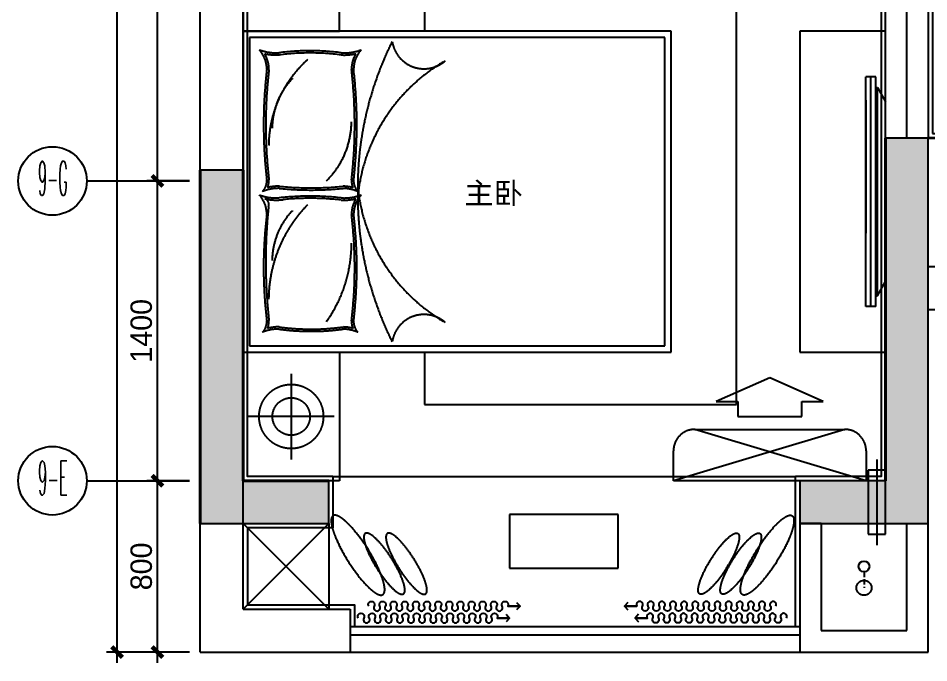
# Model space of a CAD drawing. Header units: inches. Extents: x -2597087 to 134135, y -662679 to 20000.
# Drawn here: x 36206 to 40458, y -43918 to -40908 of the extents above; entities that cross this region are included whole.
import ezdxf
from ezdxf.enums import TextEntityAlignment as Align

# ---------------------------------------------------------------- set-up
doc = ezdxf.new("R2010")
doc.units = ezdxf.units.IN
doc.header["$LTSCALE"] = 100
doc.header["$MEASUREMENT"] = 0
for name, pattern in [('__DASH', [0.35, 0.25, -0.1]), ('DASH', [0.35, 0.25, -0.1]), ('HIDDEN', [0.375, 0.25, -0.125]), ('HIDDEN2', [4.7625, 3.175, -1.5875])]:
    doc.linetypes.add(name, pattern=pattern)
doc.layers.get('0').update_dxf_attribs({"linetype": 'CONTINUOUS'})
doc.layers.get('Defpoints').update_dxf_attribs({"linetype": 'CONTINUOUS'})
for name, color, linetype in [('002新做墙体', 53, 'CONTINUOUS'), ('008a地面活动灯具', 31, 'CONTINUOUS'), ('009活动家具', 157, 'CONTINUOUS'), ('011完成面', 24, 'CONTINUOUS'), ('015天花', 65, 'CONTINUOUS'), ('020空间字', 2, 'CONTINUOUS'), ('026窗帘', 11, 'CONTINUOUS'), ('027楼梯', 77, 'CONTINUOUS'), ('029空调室内机', 82, 'CONTINUOUS'), ('05 轴号 建筑尺寸', 2, 'CONTINUOUS'), ('41标注', 2, 'CONTINUOUS'), ('PIPE-凝结', 99, 'DASH'), ('PUB_HATCH', 8, 'CONTINUOUS'), ('VPIPE-凝结', 99, 'DASH'), ('WALL', 7, 'CONTINUOUS'), ('WINDOW', 4, 'CONTINUOUS')]:
    doc.layers.add(name, color=color, linetype=linetype)
doc.layers.add('COLUMN', color=30, linetype='CONTINUOUS', lineweight=40)
doc.styles.add('SF', font='sf.shx')
doc.styles.add('尺寸标注', font='romans.shx', dxfattribs={"width": 0.8, "bigfont": 'hztxt.shx'})
doc.styles.add('文字标注', font='')
doc.styles.get('文字标注').set_extended_font_data('SimSun')
doc.dimstyles.new('1：50', dxfattribs={"dimscale": 50, "dimtxt": 2, "dimasz": 1, "dimexe": 1, "dimexo": 1, "dimgap": 0.5, "dimtad": 1, "dimdec": 0, "dimrnd": 5, "dimzin": 0, "dimdsep": 46, "dimtxsty": 'SF', "dimblk": 'ARCHTICK', "dimcen": 0.09, "dimdle": 1, "dimclrd": 251, "dimclre": 251, "dimclrt": 2, "dimadec": 0, "dimazin": 0, "dimtfac": 1, "dimtdec": 0, "dimtix": 1, "dimtmove": 2, "dimatfit": 0, "dimldrblk": 'ARCHTICK', "dimfxl": 5, "dimfxlon": 1, "dimtolj": 1, "dimtzin": 0, "dimarcsym": 0})

# ---------------------------------------------------------------- blocks, each defined once
blk = doc.blocks.new('dffdsdfsds')
at = {"layer": '008a地面活动灯具', "color": 251, "linetype": 'HIDDEN', "ltscale": 250}
for p, q in [((422747.3, -99426.6), (422747.3, -99026.6)), ((422947.3, -99226.6), (422547.3, -99226.6)), ((422747.3, -101126.6), (422747.3, -101526.6)), ((422947.3, -101326.6), (422547.3, -101326.6))]:
    blk.add_line(p, q, dxfattribs=at)
at = {"layer": '008a地面活动灯具', "linetype": 'HIDDEN', "ltscale": 250}
for centre, radius in [((422747.3, -99226.6), 150), ((422747.3, -99226.6), 87.5), ((422747.3, -101326.6), 150), ((422747.3, -101326.6), 87.5)]:
    blk.add_circle(centre, radius, dxfattribs=at)
at = {"layer": '009活动家具', "linetype": 'HIDDEN', "ltscale": 250}
for points in [[(422972.3, -98926.6), (422522.3, -98926.6), (422522.3, -99526.6), (422972.3, -99526.6)], [(422972.3, -101626.6), (422522.3, -101626.6), (422522.3, -101026.6), (422972.3, -101026.6)]]:
    blk.add_lwpolyline(points, close=True, dxfattribs=at)
for points in [[(423370.2, -101026.6), (423370.2, -101271.1), (424827, -101271.1), (424827, -99241.5), (423370.2, -99241.5), (423370.2, -99526.6)], [(424522.3, -101026.6), (424522.3, -99526.6), (422522.3, -99526.6), (422522.3, -101026.6), (424522.3, -101026.6)]]:
    blk.add_lwpolyline(points, dxfattribs=at)
at = {"layer": '009活动家具', "color": 251, "linetype": 'HIDDEN', "ltscale": 250}
blk.add_lwpolyline([(424492.3, -100996.6), (424492.3, -99556.6), (422552.3, -99556.6), (422552.3, -100996.6)], close=True, dxfattribs=at)
at = {"layer": '009活动家具', "color": 251, "linetype": 'HIDDEN', "ltscale": 300}
for centre, radius, start, end in [((424578.5, -100258.1), 1520.9, 153.3787, 181.6048), ((423367.4, -99552.3), 150.5, 189.2985, 311.4263), ((422677.5, -99403.3), 225.2, 249.515, 273.4755), ((422495.8, -99705.5), 137.5, 360, 41.5839), ((422677.5, -99403.3), 235.1, 256.7699, 273.4755), ((422495.8, -99705.5), 147.4, 359.3879, 29.8513), ((422835.3, -100759.3), 1140.4, 82.668, 97.332), ((422835.3, -100759.3), 1130.4, 82.668, 97.332), ((422994.5, -99403.5), 235.1, 266.5245, 283.2301), ((422994.5, -99403.5), 225.2, 266.5245, 290.485), ((423176.2, -99705.7), 147.4, 150.1487, 181.5527), ((423176.2, -99705.7), 137.5, 138.4161, 181.5527), ((423185.2, -100065.7), 543.3, 131.7289, 179.596), ((423882.5, -100382.3), 828.9, 120.0935, 173.7607), ((424842.7, -99964.3), 2224.4, 173.3187, 186.6701), ((424842.5, -99964.4), 2214.2, 173.3274, 186.6774), ((420828.6, -99964.5), 2215.2, 353.324, 6.6872), ((420829.3, -99964.5), 2224.4, 353.3299, 6.6813), ((422997.4, -99983), 339.2, 135.8723, 179.558), ((422638.4, -99947.7), 390.4, 314.3677, 359.6354), ((422557.6, -100225.1), 75.8, 317.8595, 1.8012), ((422557.6, -100225.1), 85.7, 337.5713, 1.8012), ((423114.4, -100225.2), 85.7, 178.1988, 202.4287), ((423114.4, -100225.2), 75.8, 178.1988, 222.1405), ((422687.4, -100452.7), 191.6, 88.3923, 112.6023), ((422687.4, -100452.7), 201.5, 88.3923, 104.5516), ((422840.7, -98802.1), 1466.9, 264.1587, 275.8413), ((422840.7, -98802.1), 1456.9, 264.1587, 275.8413), ((422984.6, -100452.9), 191.6, 67.3977, 88.3923), ((422984.6, -100452.9), 201.5, 75.4484, 88.3923), ((424578.5, -100295.1), 1520.9, 178.3952, 206.6213), ((423882.5, -100170.9), 828.9, 186.2393, 239.9065), ((422677.5, -100080.9), 225.2, 249.515, 273.5683), ((422495.8, -100383.1), 137.5, 0, 41.5839), ((422677.5, -100080.9), 235.1, 256.7699, 277.9321), ((422614.9, -100336.4), 28.1, 341.3147, 71.7628), ((422835.3, -101568.7), 1271.2, 83.426, 96.4956), ((422835.3, -101568.7), 1261.2, 83.426, 95.7055), ((422994.5, -100081.1), 235.1, 266.5245, 283.2301), ((422994.5, -100081.1), 225.2, 266.5245, 290.485), ((423176.2, -100383.3), 147.4, 150.1487, 181.5527), ((423176.2, -100383.3), 137.5, 138.4161, 181.5527), ((425153, -100604), 2524.8, 174.1229, 186.2528), ((423274.8, -100781.7), 633, 135.4781, 179.7797), ((424670.3, -100631.7), 2052.1, 173.0434, 186.9449), ((422997.4, -100600.4), 339.2, 135.8723, 179.558), ((421000.8, -100631.8), 2043, 353.048, 6.9637), ((421001.7, -100631.8), 2052.1, 353.0551, 6.9566), ((422398.5, -100517.6), 630.3, 324.4616, 0), ((423367.4, -101000.9), 150.5, 48.5737, 170.7015), ((422557.6, -100882.2), 75.8, 317.8595, 1.8012), ((422557.6, -100882.2), 85.7, 337.5713, 1.8012), ((422687.4, -101109.9), 201.5, 88.8975, 104.5516), ((422840.7, -99835.9), 1082.9, 262.0689, 277.8511), ((422984.6, -101110), 201.5, 75.4484, 88.3923), ((423114.4, -100882.4), 85.7, 178.1988, 202.4287), ((423114.4, -100882.4), 75.8, 178.1988, 222.1405), ((422687.4, -101109.9), 191.6, 89.3131, 112.6023), ((422840.7, -99835.9), 1092.9, 262.0583, 277.8511), ((422984.6, -101110), 191.6, 67.3977, 88.3923)]:
    blk.add_arc(centre, radius, start, end, dxfattribs=at)
blk = doc.blocks.new('dfgdfht67964dfgsdg')
at = {"layer": '029空调室内机', "color": 250, "linetype": '__DASH', "ltscale": 100}
for p, q in [((-100, 240), (-900, 0)), ((0, 0), (-800, 240))]:
    blk.add_line(p, q, dxfattribs=at)
blk.add_lwpolyline([(-700, 370), (-600, 370), (-600, 300), (-300, 300), (-300, 370), (-200, 370), (-450, 480)], close=True, dxfattribs=at)
blk.add_lwpolyline([(0, 0), (-900, 0), (-900, 140, -0.414214), (-800, 240), (-100, 240, -0.414214), (0, 140)], format="xyb", close=True, dxfattribs=at)
blk = doc.blocks.new('sdfgadsgfasdy568753sdfas')
at = {"layer": '029空调室内机', "color": 250, "linetype": '__DASH', "ltscale": 100}
blk.add_line((0, 100), (0, -300), dxfattribs=at)
blk.add_lwpolyline([(-40, -250), (40, -250), (40, 50), (-40, 50)], close=True, dxfattribs=at)
blk = doc.blocks.new('_ArchTick')
at = {"color": 0, "linetype": 'ByBlock', "const_width": 0.4}
blk.add_lwpolyline([(-0.5, -0.5), (0.5, 0.5)], dxfattribs=at)
blk = doc.blocks.new('*D1516')
at = {"color": 251, "lineweight": -2, "transparency": 16777216}
for p, q in [((36855.9, -43917.9), (36855.9, -43017.9)), ((37005.9, -43067.9), (36805.9, -43067.9)), ((37005.9, -43867.9), (36805.9, -43867.9))]:
    blk.add_line(p, q, dxfattribs=at)
at = {"layer": 'Defpoints', "color": 0, "transparency": 16777216}
for p in [(36855.9, -43067.9), (37055.9, -43067.9), (37055.9, -43867.9)]:
    blk.add_point(p, dxfattribs=at)
at = {"color": 251, "lineweight": -2, "transparency": 16777216, "xscale": 50, "yscale": 50, "zscale": 50}
for p, rotation in [((36855.9, -43067.9), 90), ((36855.9, -43867.9), 270)]:
    blk.add_blockref('_ArchTick', p, dxfattribs=dict(at, rotation=rotation))
at = {"color": 2, "transparency": 16777216, "insert": (36780.9, -43467.9), "char_height": 100, "attachment_point": 5, "rotation": 90, "style": 'SF'}
blk.add_mtext('\\A1;800', dxfattribs=at)
blk = doc.blocks.new('*D1517')
at = {"color": 251, "lineweight": -2, "transparency": 16777216}
for p, q in [((36855.9, -43117.9), (36855.9, -41617.9)), ((37005.9, -41667.9), (36805.9, -41667.9)), ((37005.9, -43067.9), (36805.9, -43067.9))]:
    blk.add_line(p, q, dxfattribs=at)
at = {"layer": 'Defpoints', "color": 0, "transparency": 16777216}
for p in [(36855.9, -41667.9), (37055.9, -41667.9), (37055.9, -43067.9)]:
    blk.add_point(p, dxfattribs=at)
at = {"color": 251, "lineweight": -2, "transparency": 16777216, "xscale": 50, "yscale": 50, "zscale": 50}
for p, rotation in [((36855.9, -41667.9), 90), ((36855.9, -43067.9), 270)]:
    blk.add_blockref('_ArchTick', p, dxfattribs=dict(at, rotation=rotation))
at = {"color": 2, "transparency": 16777216, "insert": (36780.9, -42367.9), "char_height": 100, "attachment_point": 5, "rotation": 90, "style": 'SF'}
blk.add_mtext('\\A1;1400', dxfattribs=at)
blk = doc.blocks.new('*D1518')
at = {"color": 251, "lineweight": -2, "transparency": 16777216}
for p, q in [((36855.9, -41717.9), (36855.9, -37417.9)), ((37005.9, -37467.9), (36805.9, -37467.9)), ((37005.9, -41667.9), (36805.9, -41667.9))]:
    blk.add_line(p, q, dxfattribs=at)
at = {"layer": 'Defpoints', "color": 0, "transparency": 16777216}
for p in [(36855.9, -37467.9), (37055.9, -37467.9), (37055.9, -41667.9)]:
    blk.add_point(p, dxfattribs=at)
at = {"color": 251, "lineweight": -2, "transparency": 16777216, "xscale": 50, "yscale": 50, "zscale": 50}
for p, rotation in [((36855.9, -37467.9), 90), ((36855.9, -41667.9), 270)]:
    blk.add_blockref('_ArchTick', p, dxfattribs=dict(at, rotation=rotation))
at = {"color": 2, "transparency": 16777216, "insert": (36780.9, -39567.9), "char_height": 100, "attachment_point": 5, "rotation": 90, "style": 'SF'}
blk.add_mtext('\\A1;4200', dxfattribs=at)
blk = doc.blocks.new('A$C21280DF3')
at = {"layer": '009活动家具', "linetype": 'HIDDEN', "ltscale": 250}
for p, q in [((75, 0), (75, 1035)), ((75, 1035), (150, 1035)), ((150, 0), (150, 1035)), ((61.9, 986.5), (0, 921.7)), ((75, 986.5), (61.9, 986.5)), ((0, 113.3), (0, 921.7)), ((150, 930), (150, 330)), ((0, 594), (0, 666)), ((0, 371.6), (0, 443.7)), ((61.9, 48.5), (0, 113.3)), ((75, 48.5), (61.9, 48.5)), ((75, 0), (150, 0))]:
    blk.add_line(p, q, dxfattribs=at)
at = {"layer": '009活动家具', "color": 251, "linetype": 'HIDDEN', "ltscale": 250}
for p, q in [((112.6, 0), (112.6, 1035)), ((61.9, 48.5), (61.9, 986.5))]:
    blk.add_line(p, q, dxfattribs=at)
blk = doc.blocks.new('A$C3B4B66AD')
at = {"layer": '026窗帘', "elevation": -1.4}
blk.add_lwpolyline([(22.2, 755.9, -1.732051), (22.2, 730, 1.732051), (22.2, 704, -1.732051), (22.2, 678, 1.732051), (22.2, 652, -1.732051), (22.2, 626, 1.732051), (22.2, 600.1, -1.732051), (22.2, 574.1, 1.732051), (22.2, 548.1, -1.732051), (22.2, 522.1, 1.732051), (22.2, 496.1, -1.732051), (22.2, 470.1, 1.732051), (22.2, 444.2, -1.732051), (22.2, 418.2, 1.732051), (22.2, 392.2, -1.732051), (22.2, 366.2, 1.732051), (22.2, 340.2, -1.732051), (22.2, 314.3, 1.732051), (22.2, 288.3, -1.732051), (22.2, 262.3, 1.732051), (22.2, 236.3, -1.732051), (22.2, 210.3, 1.732051), (22.2, 184.4, -1.732051), (22.2, 158.4, 1.732051), (22.2, 132.4, -1.732051), (22.2, 106.4), (22.2, 49.1), (22.2, 106.4)], format="xyb", dxfattribs=at)
at = {"layer": '026窗帘', "color": 251, "elevation": -1.4}
blk.add_lwpolyline([(77.9, 706.8, -1.732051), (77.9, 680.9, 1.732051), (77.9, 654.9, -1.732051), (77.9, 628.9, 1.732051), (77.9, 602.9, -1.732051), (77.9, 576.9, 1.732051), (77.9, 551, -1.732051), (77.9, 525, 1.732051), (77.9, 499, -1.732051), (77.9, 473, 1.732051), (77.9, 447, -1.732051), (77.9, 421.1, 1.732051), (77.9, 395.1, -1.732051), (77.9, 369.1, 1.732051), (77.9, 343.1, -1.732051), (77.9, 317.1, 1.732051), (77.9, 291.2, -1.732051), (77.9, 265.2, 1.732051), (77.9, 239.2, -1.732051), (77.9, 213.2, 1.732051), (77.9, 187.2, -1.732051), (77.9, 161.3, 1.732051), (77.9, 135.3, -1.732051), (77.9, 109.3, 1.732051), (77.9, 83.3, -1.732051), (77.9, 57.3), (77.9, 0), (77.9, 57.3)], format="xyb", dxfattribs=at)
at = {"layer": '026窗帘', "elevation": -1.4}
blk.add_lwpolyline([(39.9, 65), (22.2, 49.1), (4.6, 65)], dxfattribs=at)
at = {"layer": '026窗帘', "color": 251, "elevation": -1.4}
blk.add_lwpolyline([(95.5, 15.9), (77.9, 0), (60.3, 15.9)], dxfattribs=at)
blk = doc.blocks.new('A$C6B8F2F21')
at = {"layer": '41标注', "color": 251}
blk.add_line((0, 0), (15, 0), dxfattribs=at)
blk.add_circle((-5, 0), 5, dxfattribs=at)
at = {"layer": '41标注', "style": '尺寸标注', "width": 1.065333}
blk.add_attdef('A', text='', height=5, dxfattribs=at).set_placement((-7.1, -2.1), (-2.79, -2.1), align=Align.FIT)
blk = doc.blocks.new('*D1492')
at = {"color": 251, "lineweight": -2, "transparency": 16777216}
for p, q in [((36667.4, -43917.9), (36667.4, -33517.9)), ((36867.4, -33567.9), (36617.4, -33567.9)), ((36867.4, -43867.9), (36617.4, -43867.9))]:
    blk.add_line(p, q, dxfattribs=at)
at = {"layer": 'Defpoints', "color": 0, "transparency": 16777216}
for p in [(36667.4, -33567.9), (37055.9, -33567.9), (37055.9, -43867.9)]:
    blk.add_point(p, dxfattribs=at)
at = {"color": 251, "lineweight": -2, "transparency": 16777216, "xscale": 50, "yscale": 50, "zscale": 50}
for p, rotation in [((36667.4, -33567.9), 90), ((36667.4, -43867.9), 270)]:
    blk.add_blockref('_ArchTick', p, dxfattribs=dict(at, rotation=rotation))
at = {"color": 2, "transparency": 16777216, "insert": (36592.4, -38717.9), "char_height": 100, "attachment_point": 5, "rotation": 90, "style": 'SF'}
blk.add_mtext('\\A1;10300', dxfattribs=at)
blk = doc.blocks.new('sdfsagasdfghtry543')
at = {"layer": '009活动家具', "linetype": 'HIDDEN', "ltscale": 250}
blk.add_line((0, -2.1), (2200, -2.1), dxfattribs=at)
for points in [[(2200, 0), (2200, 1500), (0, 1500), (0, 0)], [(2180, 20), (2180, 1480), (20, 1480), (20, 20)]]:
    blk.add_lwpolyline(points, close=True, dxfattribs=at)
for centre, radius, start, end in [((2331.9, 688.2), 1831.9, 155.7801, 181.4872), ((890.4, 1429.9), 229.4, 177.5345, 274.7123), ((129.7, 1573), 191.6, 247.3977, 270.6869), ((-873.9, 1204.2), 949.6, 359.3234, 11.6654), ((129.7, 1573), 201.5, 255.4484, 271.1025), ((-2169.6, 1207.1), 2255.2, 359.632, 4.3459), ((283, 299), 1092.9, 82.1489, 97.9417), ((283, 299), 1082.9, 82.1489, 97.9311), ((426.9, 1573.2), 191.6, 271.6077, 292.6023), ((426.9, 1573.2), 201.5, 271.6077, 284.5516), ((2726.2, 1207.3), 2255.2, 175.6541, 180.368), ((1430.5, 1204.4), 949.6, 168.3346, 180.6766), ((1541.8, 982.3), 1481.2, 171.8237, 188.19), ((1937.2, 955.8), 1866.7, 172.7267, 186.836), ((45.9, 903.7), 425.2, 0.2718, 43.6237), ((-986.8, 982.5), 1472.9, 351.7966, 8.1896), ((-985.2, 982.5), 1481.2, 351.81, 8.1763), ((1200.1, 559), 705.1, 114.3672, 172.6535), ((555, 1097.6), 470.9, 180.6352, 232.112), ((288.7, 916.4), 188.3, 181.6509, 240.5833), ((-61.9, 771.3), 137.5, 318.4161, 360), ((618.5, 771.5), 147.4, 178.4473, 209.8513), ((618.5, 771.5), 137.5, 178.4473, 221.5839), ((57.2, 724.6), 28.1, 288.2372, 18.6853), ((119.8, 469.1), 225.2, 86.4317, 110.485), ((119.8, 469.1), 235.1, 82.0679, 103.2301), ((277.6, 1956.8), 1271.2, 263.5044, 276.574), ((277.6, 1956.8), 1261.2, 264.2945, 276.574), ((436.8, 469.3), 235.1, 76.7699, 93.4755), ((436.8, 469.3), 225.2, 69.515, 93.4755), ((1740.4, 651.3), 1240.4, 178.2641, 209.5364), ((129.7, 840.9), 191.6, 247.3977, 271.6077), ((-0.1, 613.2), 75.8, 358.1988, 42.1405), ((129.7, 840.9), 201.5, 255.4484, 271.6077), ((-0.1, 613.2), 85.7, 358.1988, 22.4287), ((283, -809.7), 1466.9, 84.1587, 95.8413), ((283, -809.7), 1456.9, 84.1587, 95.8413), ((426.9, 841.1), 191.6, 271.6077, 292.6023), ((426.9, 841.1), 201.5, 271.6077, 284.5516), ((556.7, 613.4), 85.7, 157.5713, 181.8012), ((556.7, 613.4), 75.8, 137.8595, 181.8012), ((1200.1, 770.5), 705.1, 187.3465, 245.6328), ((1688.7, 389.9), 1628.1, 172.2018, 187.8113), ((1688.6, 390), 1618, 172.187, 187.8073), ((80.7, 335.9), 390.4, 0.3646, 45.6323), ((-1133.4, 390.1), 1619.5, 352.1774, 7.8094), ((-1132, 390.1), 1628.1, 352.1887, 7.7982), ((481.3, 457.1), 397.2, 181.0112, 237.1507), ((288.7, 374), 188.3, 181.6509, 240.5833), ((-61.9, 168.7), 147.4, 330.1487, 0.6121), ((618.5, 168.8), 147.4, 178.4473, 209.8513), ((618.5, 168.8), 137.5, 178.4473, 221.5839), ((-61.9, 168.7), 137.5, 318.4161, 0), ((809.7, 15.5), 150.5, 48.5737, 170.7015), ((119.8, -133.5), 225.2, 86.5245, 110.485), ((119.8, -133.5), 235.1, 86.5245, 103.2301), ((277.6, 1222.4), 1140.4, 262.668, 277.332), ((277.6, 1222.4), 1130.4, 262.668, 277.332), ((436.8, -133.4), 235.1, 76.7699, 93.4755), ((436.8, -133.4), 225.2, 69.515, 93.4755)]:
    blk.add_arc(centre, radius, start, end, dxfattribs=at)
at = {"layer": '015天花', "color": 250, "linetype": 'HIDDEN2', "ltscale": 30}
blk.add_line((0, -2.1), (0, -2.1), dxfattribs=at)

msp = doc.modelspace()

# ---------------------------------------------------------------- hatches: boundary and pattern name
at = {"layer": 'PUB_HATCH'}
for points in [[(40455.891, -41467.941), (40255.891, -41467.941), (40255.891, -43067.941), (39855.891, -43067.941), (39855.891, -43267.941), (40455.891, -43267.941)], [(37055.891, -41617.941), (37055.891, -43267.941), (37655.891, -43267.941), (37655.891, -43067.941), (37255.891, -43067.941), (37255.891, -41617.941)]]:
    msp.add_hatch(color=250, dxfattribs=at).paths.add_polyline_path(points)

# ---------------------------------------------------------------- linework, layer by layer
at = {"layer": '002新做墙体'}
msp.add_lwpolyline([(40455.891, -41467.941), (40355.891, -41467.941), (40355.891, -38767.941), (40455.891, -38767.941)], close=True, dxfattribs=at)
at = {"layer": '009活动家具', "color": 250, "linetype": 'HIDDEN', "ltscale": 250}
for p, q in [((37655.891, -43267.941), (37255.891, -43667.941)), ((37655.891, -43667.941), (37255.891, -43267.941)), ((37655.891, -43267.941), (37655.891, -43667.941))]:
    msp.add_line(p, q, dxfattribs=at)
at = {"layer": '009活动家具', "linetype": 'HIDDEN', "ltscale": 250}
msp.add_lwpolyline([(39855.891, -40967.941), (39855.891, -42467.941), (40255.891, -42467.941), (40255.891, -40967.941)], close=True, dxfattribs=at)
at = {"layer": '009活动家具', "color": 251, "linetype": 'DASH', "ltscale": 200}
msp.add_lwpolyline([(38499.494, -43476.059), (39007.397, -43476.059), (39007.397, -43226.018), (38499.494, -43226.018)], close=True, dxfattribs=at)
at = {"layer": '009活动家具', "color": 251, "linetype": 'DASH', "ltscale": 200, "extrusion": (0, 0, -1)}
for centre, major_axis in [((37792.531, -43415.331), (116.321, -184.137)), ((37915.812, -43455.219), (89.223, -141.241)), ((38019.033, -43455.219), (89.223, -141.241))]:
    msp.add_ellipse(centre, major_axis=major_axis, ratio=0.24797797, dxfattribs=at)
at = {"layer": '009活动家具', "color": 251, "linetype": 'DASH', "ltscale": 200}
for centre, major_axis in [((39703.785, -43415.331), (-116.321, -184.137)), ((39477.283, -43455.219), (-89.223, -141.241)), ((39580.504, -43455.219), (-89.223, -141.241))]:
    msp.add_ellipse(centre, major_axis=major_axis, ratio=0.24797797, dxfattribs=at)
at = {"layer": '011完成面'}
for points in [[(40105.891, -38647.941), (40105.891, -38787.941), (40235.891, -38787.941), (40235.891, -40347.941), (40235.891, -40347.941), (40235.891, -43047.941), (39835.891, -43047.941)], [(37675.891, -43047.941), (37275.891, -43047.941), (37275.891, -39787.941), (39170.912, -39787.941)], [(37675.891, -43047.941), (37675.891, -43287.941), (37275.891, -43287.941), (37275.891, -43647.941), (37775.891, -43647.941), (37775.891, -43747.941)], [(39835.891, -43747.941), (39835.891, -43647.941), (39835.891, -43647.941), (39835.891, -43047.941)]]:
    msp.add_lwpolyline(points, dxfattribs=at)
at = {"layer": '027楼梯'}
for p, q in [((37255.891, -43067.941), (37655.891, -43067.941)), ((37675.891, -43047.941), (39835.891, -43047.941))]:
    msp.add_line(p, q, dxfattribs=at)
at = {"layer": 'COLUMN'}
for p, q in [((40255.891, -41467.941), (40255.891, -43067.941)), ((37055.891, -41617.941), (37055.891, -43267.941)), ((37255.891, -43067.941), (37255.891, -41617.941)), ((37655.891, -43067.941), (37255.891, -43067.941))]:
    msp.add_line(p, q, dxfattribs=at)
at = {"layer": 'PIPE-凝结', "linetype": 'DASH'}
msp.add_line((40155.891, -43492.941), (40155.891, -43567.941), dxfattribs=at)
at = {"layer": 'VPIPE-凝结', "linetype": 'Continuous'}
for centre, radius in [((40155.891, -43467.941), 25), ((40155.891, -43567.941), 35)]:
    msp.add_circle(centre, radius, dxfattribs=at)
at = {"layer": 'WALL'}
for p, q in [((40355.891, -41467.941), (40355.891, -38767.941)), ((37055.891, -43167.941), (37055.891, -39667.941)), ((37255.891, -43067.941), (37255.891, -39767.941)), ((40255.891, -41467.941), (40255.891, -40367.941)), ((40255.891, -41567.941), (40255.891, -41467.941)), ((40455.891, -41467.941), (40255.891, -41467.941)), ((40455.891, -43267.941), (40455.891, -41467.941)), ((40455.891, -41667.941), (40455.891, -41467.941)), ((40255.891, -42167.941), (40255.891, -41567.941)), ((37255.891, -41617.941), (37055.891, -41617.941)), ((40455.891, -42067.941), (40455.891, -41667.941)), ((40455.891, -42067.941), (40705.891, -42067.941)), ((40255.891, -43067.941), (40255.891, -42167.941)), ((40455.891, -43167.941), (40455.891, -42267.941)), ((40455.891, -42267.941), (40705.891, -42267.941)), ((37255.891, -43267.941), (37255.891, -43067.941)), ((37655.891, -43267.941), (37655.891, -43067.941)), ((40255.891, -43067.941), (39855.891, -43067.941)), ((39855.891, -43067.941), (39855.891, -43267.941)), ((40255.891, -43267.941), (40255.891, -43067.941)), ((37055.891, -43867.941), (37055.891, -43167.941)), ((40455.891, -43867.941), (40455.891, -43167.941)), ((37055.891, -43267.941), (37655.891, -43267.941)), ((37255.891, -43667.941), (37255.891, -43267.941)), ((39855.891, -43267.941), (40455.891, -43267.941)), ((39855.891, -43267.941), (39855.891, -43667.941)), ((39955.891, -43267.941), (39855.891, -43267.941)), ((39955.891, -43267.941), (39955.891, -43767.941)), ((40355.891, -43767.941), (40355.891, -43267.941)), ((37255.891, -43667.941), (37755.891, -43667.941)), ((37755.891, -43667.941), (37755.891, -43867.941)), ((39855.891, -43667.941), (39855.891, -43867.941)), ((39955.891, -43767.941), (40355.891, -43767.941)), ((37055.891, -43867.941), (37755.891, -43867.941)), ((39855.891, -43867.941), (40455.891, -43867.941))]:
    msp.add_line(p, q, dxfattribs=at)
at = {"layer": 'WINDOW'}
for p, q in [((37755.891, -43747.941), (39855.891, -43747.941)), ((37755.891, -43787.941), (39855.891, -43787.941)), ((37755.891, -43867.941), (39855.891, -43867.941))]:
    msp.add_line(p, q, dxfattribs=at)

# ---------------------------------------------------------------- block references
at = {"layer": '009活动家具', "linetype": 'HIDDEN', "ltscale": 250}
msp.add_blockref('sdfsagasdfghtry543', (40455.891, -41465.824), dxfattribs=at)
at = {"layer": '009活动家具', "color": 251, "linetype": 'HIDDEN', "ltscale": 250}
msp.add_blockref('dffdsdfsds', (-385266.433, 58558.669), dxfattribs=at)
at = {"layer": '009活动家具', "linetype": 'HIDDEN', "ltscale": 250, "xscale": -0.604799999948591, "yscale": 1.036800000001676, "zscale": 0.8640000000000001}
msp.add_blockref('A$C21280DF3', (40255.891, -42254.485), dxfattribs=at)
at = {"layer": '026窗帘', "linetype": 'DASH', "lineweight": 13, "ltscale": 0.5, "rotation": 89.99999999966009}
msp.add_blockref('A$C3B4B66AD', (38549.436, -43731.531, 1.368), dxfattribs=at)
at = {"layer": '026窗帘', "linetype": 'DASH', "lineweight": 13, "ltscale": 0.5, "xscale": -1, "rotation": 270.0000000003399}
msp.add_blockref('A$C3B4B66AD', (39037.613, -43731.531, 1.368), dxfattribs=at)
at = {"layer": '029空调室内机'}
for name, p in [('dfgdfht67964dfgsdg', (40165.891, -43067.941)), ('sdfgadsgfasdy568753sdfas', (40215.891, -43067.941))]:
    msp.add_blockref(name, p, dxfattribs=at)
at = {"layer": '05 轴号 建筑尺寸'}
ref = msp.add_blockref('A$C6B8F2F21', (36525.844, -41667.941), dxfattribs=dict(at, xscale=32.00312974788072, yscale=32.00312974788072, zscale=32.00312974788072))
ref.add_attrib('A', '9-G', dxfattribs={"height": 160.0156, "style": '尺寸标注', "width": 0.282979}).set_placement((36298.69, -41735.239), (36436.689, -41735.239), align=Align.FIT)
ref = msp.add_blockref('A$C6B8F2F21', (36525.844, -43067.941), dxfattribs=dict(at, xscale=32.00312974788072, yscale=32.00312974788072, zscale=32.00312974788072))
ref.add_attrib('A', '9-E', dxfattribs={"height": 160.0156, "style": '尺寸标注', "width": 0.287471}).set_placement((36298.69, -43135.239), (36436.689, -43135.239), align=Align.FIT)

# ---------------------------------------------------------------- texts
at = {"layer": '020空间字', "insert": (38289.723, -41785.025), "char_height": 100, "attachment_point": 7, "style": '文字标注'}
msp.add_mtext('\\A1;主卧', dxfattribs=at)

# ---------------------------------------------------------------- dimensions: what is measured, and where the dimension line sits
for p1, p2, distance, picture, middle in [((37055.891, -43867.941), (37055.891, -33567.941), 388.448, '*D1492', (36592.443, -38717.941)), ((37055.891, -41667.941), (37055.891, -37467.941), 200, '*D1518', (36780.891, -39567.941)), ((37055.891, -43067.941), (37055.891, -41667.941), 200, '*D1517', (36780.891, -42367.941)), ((37055.891, -43867.941), (37055.891, -43067.941), 200, '*D1516', (36780.891, -43467.941))]:
    dim = msp.add_aligned_dim(p1=p1, p2=p2, distance=distance, dimstyle='1：50', override={"dimfxl": 4, "dimarcsym": 1})
    dim.commit()
    dim.dimension.update_dxf_attribs({"geometry": picture, "text_midpoint": middle})

doc.saveas('drawing.dxf')
